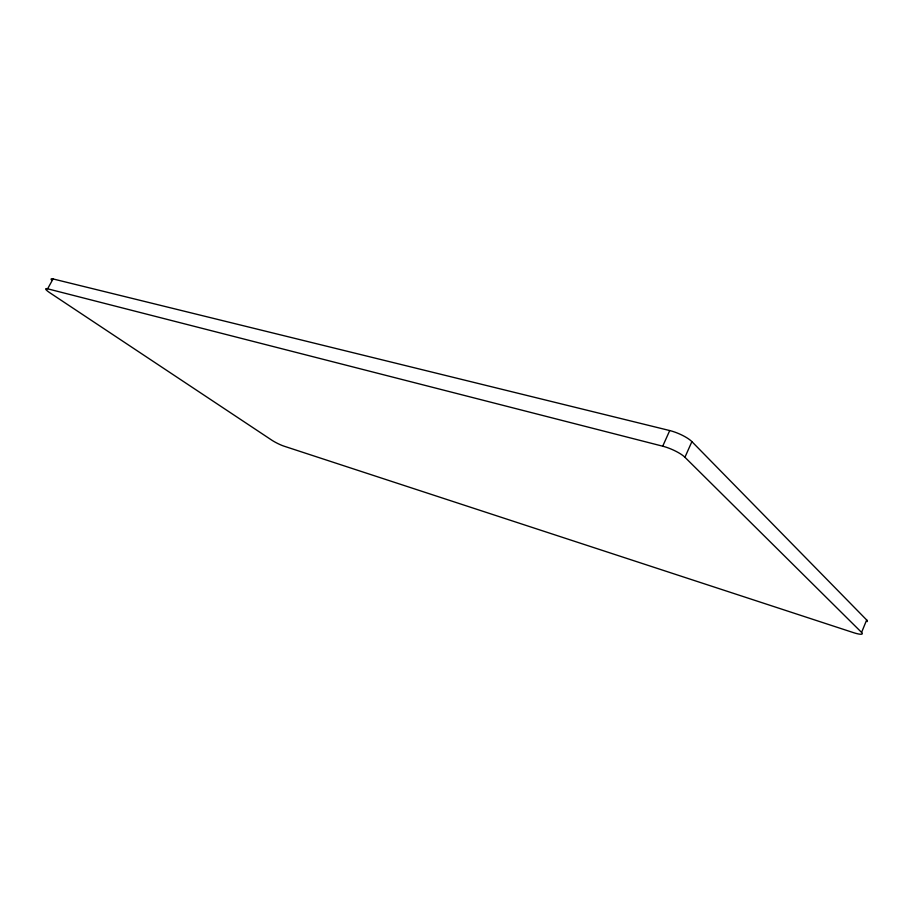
<?xml version="1.0" encoding="UTF-8"?>
<svg xmlns="http://www.w3.org/2000/svg" width="913" height="913" viewBox="0 0 913 913"><rect width="100%" height="100%" fill="white"/><g stroke="black" fill="none" stroke-linecap="round" stroke-linejoin="round"><path stroke-width="1.37" d="M53.068 278.944L47.613 288.805A11.789 1.78 28.4 0 0 49.953 292.845L271.789 440.157A9.609 1.312 26.6 0 0 283.909 446.126L853.335 632.595A14.38 2.522 22.4 0 0 861.587 632.412L866.665 619.961L691.894 441.63A17.746 4.554 23.3 0 0 669.731 430.559L53.068 278.944A11.766 1.86 28.5 0 0 51.505 279.971M861.587 632.412L684.933 457.276L691.894 441.63M47.613 288.805L662.712 446.195L669.731 430.559M662.712 446.195A17.792 4.36 23.4 0 1 684.933 457.276M866.665 619.961A14.357 2.648 22.3 0 1 867.122 621.616"/></g></svg>
